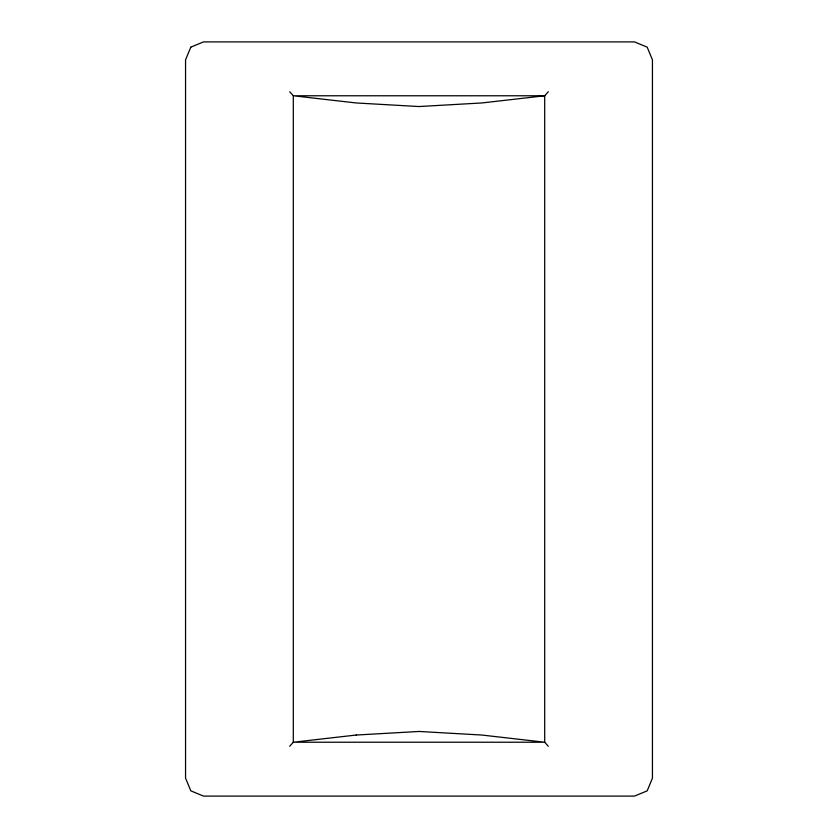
<?xml version="1.0" encoding="UTF-8"?>
<svg xmlns="http://www.w3.org/2000/svg" width="838" height="838" viewBox="0 0 838 838"><rect width="100%" height="100%" fill="white"/><g stroke="black" fill="none" stroke-linecap="round" stroke-linejoin="round"><path stroke-width="1.26" d="M548.293 91.73L544.7 95.773L544.7 742.227L548.293 746.27M289.707 746.27L293.3 742.227L293.3 95.773L289.707 91.73M190.813 47.158L185.554 59.854L185.554 778.146L190.813 790.842L203.519 796.1L634.481 796.1L647.187 790.842L652.446 778.146L652.446 59.854L647.187 47.158L634.481 41.9L203.519 41.9L190.813 47.158M544.7 95.773L481.85 102.959L419 106.541L356.15 102.959L293.3 95.773L544.7 95.773M356.15 735.041L293.3 742.227L544.7 742.227L481.85 735.041L419 731.459L356.15 735.041"/></g></svg>
